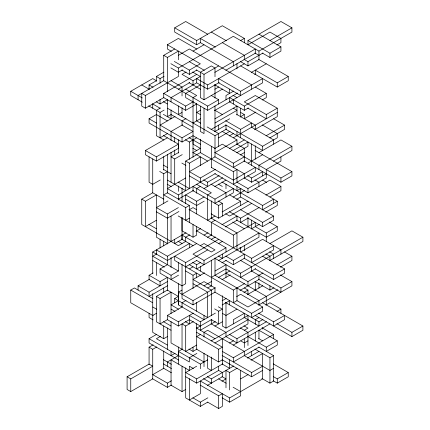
<?xml version="1.0" encoding="UTF-8"?>
<svg xmlns="http://www.w3.org/2000/svg" width="430" height="430" viewBox="0 0 430 430"><rect width="100%" height="100%" fill="white"/><g stroke="black" fill="none" stroke-linecap="round" stroke-linejoin="round"><path stroke-width="0.64" d="M149.07 156.843L149.07 182.223L152.731 184.336L160.25 179.993M152.731 184.336L152.731 158.96M163.722 169.979L163.722 156.622M171.043 267.481L171.043 257.462M178.369 355.631L178.369 346.951M181.842 306.88L178.369 304.875L178.369 292.19L182.035 290.073M178.369 262.359L178.369 271.04L152.731 256.237L156.778 253.899M178.369 153.058L178.369 139.702M185.696 266.363L185.696 283.73L182.035 285.842L182.035 264.471M182.035 239.542L182.035 217.725M189.361 159.406L189.361 142.04L185.314 139.702M193.022 157.289L193.022 139.927M211.34 323.908L211.34 319.237M225.986 277.388L225.986 264.697L215 271.04M236.978 68.913L236.978 63.57M200.735 42.425L196.687 44.763L174.709 32.073L174.709 27.842L185.696 21.5L207.674 34.19M171.43 51.331L167.383 48.993L167.383 44.763L178.369 38.421L196.881 49.101M138.078 99.744L138.078 95.514L163.722 80.711L163.722 55.336L174.709 48.993M163.722 55.336L167.383 57.448L178.369 51.105L178.369 59.786M174.709 27.842L196.687 40.533L222.326 25.73L244.304 38.421L244.304 42.645M178.369 55.336L189.361 48.993L251.631 84.941L251.631 89.171M193.022 51.105L204.013 44.763M142.319 102.195L130.752 95.514L130.752 91.289L152.731 78.599L156.778 80.937M156.396 81.157L156.396 76.481L163.911 72.143M149.07 89.171L149.07 84.941L156.584 80.603M156.396 76.481L160.057 78.599L164.104 76.26M170.855 63.683L178.369 68.026L233.313 36.303L258.957 51.105L291.922 32.073L291.922 27.842L280.93 21.5L247.965 40.533L247.965 44.763L269.943 32.073L280.93 38.421L280.93 42.645L276.882 44.983M178.181 72.364L182.422 69.918M163.911 97.519L145.404 108.204L141.744 106.092L141.744 93.401L145.404 95.514L178.369 76.481L178.369 68.026M186.082 72.03L182.035 74.368L193.022 80.711L193.022 84.941M174.322 61.458L189.361 70.138L200.348 63.796L167.383 44.763M240.252 40.753L244.304 38.421M181.842 70.025L189.361 74.368L196.881 70.025M196.687 74.368L163.722 93.401L163.722 97.631M178.369 89.171L189.748 82.603M193.022 80.711L200.735 76.26M196.3 69.918L204.013 74.368L218.66 65.908M156.396 101.862L160.057 103.974L167.576 99.636M196.494 82.936L171.043 97.631L171.043 101.862M214.806 72.364L255.291 48.993L255.291 53.223L225.798 70.251M269.943 40.533L291.922 27.842M160.444 107.984L156.396 110.322L156.396 135.697L163.911 140.035M200.735 84.721L185.696 93.401L185.696 97.631L207.674 110.317L237.553 93.068M215 148.382L193.022 135.697L182.035 142.04L149.07 123.007L149.07 118.777L156.584 114.439M148.683 105.866L160.057 112.434L164.104 110.096M219.241 82.495L207.674 89.171L196.687 82.829L196.687 78.599L207.674 84.941L244.304 63.796M243.917 59.34L247.965 61.678L263.004 52.997M240.445 61.571L247.965 65.908L258.957 59.566L258.957 51.105M247.965 40.533L269.943 53.223L280.93 46.875L280.93 51.105L269.943 57.448L262.424 53.11M193.022 127.237L171.043 114.547L167.383 116.664L167.383 99.523M163.529 93.288L185.696 106.092L193.215 101.749M214.806 89.284L218.854 86.946M175.096 116.439L160.057 125.125L182.035 137.81L193.022 131.467L182.035 125.125L182.035 120.894L186.082 118.556M182.035 112.434L178.369 114.547L178.369 105.866M163.529 97.519L185.696 110.317L196.687 103.974M215 76.707L215 68.026L211.34 65.908L200.348 72.251L200.348 97.631L204.013 99.744L222.52 89.058M251.244 72.477L266.277 63.796M254.71 74.702L255.871 74.035M196.494 112.547L200.735 110.096M163.722 80.711L207.674 106.092L218.66 99.744L218.66 103.974M233.7 91.063L225.986 95.514L225.986 99.744M167.576 133.472L160.057 137.81L160.057 112.434M182.61 124.786L171.043 131.467L171.043 140.594M240.639 91.284L240.639 95.514L218.66 82.829L218.66 78.599L240.639 91.284L262.617 78.599L262.617 82.829L214.613 110.542M163.335 135.471L178.369 144.157L178.369 148.388L156.396 161.073L145.404 154.73L145.404 150.5L167.383 137.81M193.022 123.007L200.541 118.669M214.806 118.89L236.978 106.092L236.978 114.993M255.291 74.368L255.291 70.138L277.269 82.829L288.256 76.481L288.256 80.711L277.269 87.059L240.639 65.908M145.404 150.5L156.396 156.843L178.369 144.157M215 123.007L236.978 110.322L233.313 108.204M229.459 97.519L244.304 106.092L266.277 93.401L266.277 97.631L262.23 99.97M189.361 142.04L196.494 137.923M210.953 129.575L229.652 118.777M229.459 101.749L244.304 110.322L248.352 107.984M178.756 152.392L171.043 156.843L174.709 158.96L182.229 154.617M214.613 131.688L226.18 125.012M240.832 116.551L244.304 114.547L244.304 118.777L255.871 112.101M167.383 108.204L215 135.697L226.567 129.016M192.828 152.725L200.348 148.388M218.472 137.923L230.039 131.247M159.67 171.425L163.722 173.763L167.383 171.645M167.383 180.105L185.696 190.678L185.696 161.073L200.541 152.505M229.265 135.918L233.506 133.472M225.605 120.669L240.639 129.349L251.631 123.007L251.631 127.237L273.604 139.927L273.604 144.157M277.269 108.204L255.291 95.514L244.304 101.862L266.277 114.547L277.269 108.204L277.269 116.664L254.522 129.795M185.696 161.073L189.361 163.19L200.348 156.843L200.348 165.523M214.806 148.495L222.326 144.157L280.93 177.993L291.922 171.645L291.922 175.875L280.93 182.223L243.917 160.852M233.506 137.702L277.269 112.434M215 152.612L236.978 139.927L236.978 144.157M185.889 241.321L178.369 245.664L141.744 224.514L141.744 199.138L152.731 192.796L163.722 199.138M229.459 148.495L244.304 139.927M141.744 199.138L145.404 201.256L156.396 194.908L156.396 237.204L167.383 243.547M185.696 177.993L167.383 188.566L178.369 194.908L215.387 173.537M232.931 150.72L247.965 142.04L247.965 146.27L236.785 152.725M266.089 135.81L284.596 125.125L284.596 129.355L269.75 137.923M215 135.697L215 156.843L189.361 171.645L200.348 177.993L215.387 169.307M240.252 154.95L244.304 152.612M167.963 200.917L156.396 207.599L167.383 213.941L178.369 207.599M214.806 152.505L233.313 163.19L244.304 156.843M225.605 124.899L262.617 146.27L277.269 137.81L277.269 133.579L262.23 124.899M178.369 199.138L193.409 190.458M200.348 186.448L196.687 188.566L196.687 193.242M203.626 179.885L207.674 182.223L219.241 175.542M244.304 161.073L233.313 167.415L233.313 163.19M258.957 152.612L280.93 139.927L291.922 146.27L291.922 150.5L273.416 161.185M204.013 188.566L222.713 177.767M200.348 139.255L200.348 152.612L233.313 171.645L236.978 169.533L236.978 182.223L247.965 188.566L266.277 177.993L266.277 169.533L280.93 161.073L280.93 156.843M248.158 163.077L262.617 154.73M156.396 220.289L145.404 226.631L145.404 201.256M214.806 186.561L225.986 180.105M178.95 211.495L167.383 218.171L156.396 211.829M189.361 205.481L167.383 192.796L163.722 194.908L185.696 207.599L189.361 205.481L189.361 222.401M185.696 203.589L185.696 194.908L196.687 201.256L204.202 196.913M291.922 146.27L258.957 165.303L258.957 169.533M189.361 209.711L193.022 207.599L196.494 209.603M204.202 201.143L196.687 205.481L185.696 199.138M215 199.138L233.313 188.566L233.313 192.796L215 203.369L215 199.138L193.022 186.448L193.022 191.124M247.578 175.655L251.631 177.993L262.617 171.645L262.617 175.875M189.361 218.171L185.696 220.289L185.696 207.599M241.026 188.34L236.978 190.678L236.978 186.448M244.111 177.88L251.631 182.223L266.277 173.763M193.022 190.678L218.66 205.481L222.326 203.369L222.326 216.059M233.119 197.133L244.686 190.458M236.591 199.364L240.639 197.026L273.604 216.059L273.604 220.289L262.617 226.631L247.578 217.951M214.806 173.65L247.965 192.796L269.943 180.105L280.93 186.453L280.93 190.678L269.943 197.026M152.731 273.378L152.731 252.007L186.082 232.754M211.528 218.058L215 216.059M222.133 211.936L240.639 201.256L240.639 205.481M182.229 239.209L174.709 243.547L174.709 239.322M189.748 234.866L185.696 237.204L185.696 241.434M196.107 231.195L200.735 228.524M215 220.289L211.34 222.401L211.34 235.092M211.146 213.828L218.66 218.171L248.158 201.143M182.035 217.505L182.035 230.862L193.022 237.204L196.687 235.092L196.687 226.406M251.631 203.369L229.652 216.059L225.605 213.721M265.896 195.134L280.93 186.453M156.396 254.125L156.396 249.894L167.383 256.237L189.361 243.547L189.361 247.777M204.013 235.092L208.061 232.754M221.939 224.739L236.978 216.059L236.978 220.289L225.411 226.965M196.687 243.547L167.383 260.467L152.731 252.007M207.48 237.317L211.528 234.979M229.459 211.716L240.639 218.171L259.145 207.486M221.939 181.998L262.617 205.481L273.604 199.138L273.604 203.369M149.07 275.27L160.057 281.612L160.057 285.842L149.07 279.5L149.07 275.27L153.118 272.932M182.035 285.842L160.057 273.157L160.057 268.927L167.576 264.584M200.348 245.664L204.013 243.547L215 249.894L211.34 252.007L181.648 234.866M211.34 239.322L215.387 236.984M248.158 218.058L240.639 222.401L240.639 218.171M262.23 209.937L277.269 201.256L255.097 188.453M153.118 315.674L130.752 302.763L130.752 290.073L134.418 287.96L152.924 298.646M138.078 290.073L138.078 285.842L149.645 279.167M218.854 239.209L193.022 254.125L204.013 260.467L225.986 247.777L225.986 252.007M265.702 212.162L277.269 205.486L277.269 201.256M200.541 275.383L174.709 260.467L174.709 256.237L185.696 262.579L207.674 249.894M218.854 243.439L222.326 241.434M188.974 209.491L233.313 235.092L255.291 222.401L255.291 226.631L266.277 232.974L277.269 226.631L277.269 230.862L266.277 237.204L236.591 220.063M160.057 281.612L167.576 277.275M160.057 268.927L171.043 275.27L178.563 270.927M185.502 266.923L196.687 260.467M251.244 228.97L259.338 224.293M240.639 209.711L262.617 222.401L273.604 216.059M138.078 285.842L149.07 292.19L167.576 281.505M178.563 275.157L171.043 279.5L171.043 275.27M189.555 268.815L193.022 266.81M192.64 262.359L196.687 264.697L200.735 262.359M167.576 285.735L149.07 296.421L149.07 292.19M171.043 330.256L156.396 321.796L156.396 296.421L167.383 290.073L178.369 296.421M185.502 270.927L193.022 275.27L196.687 273.157L196.687 277.828M218.66 260.467L258.957 237.204L258.957 232.974L196.687 268.927L196.687 264.697M156.396 296.421L160.057 298.533L171.043 292.19L171.043 313.561M204.589 272.824L193.022 279.5L211.34 290.073L211.34 315.448M221.939 262.805L226.18 260.354M225.798 256.124L233.313 260.467L244.304 254.125L244.304 258.355M174.709 302.763L174.709 298.533L178.756 296.195M211.34 277.388L225.986 268.927M225.798 260.354L233.313 264.697L244.686 258.129M269.943 243.552L291.922 230.862L302.908 237.204L302.908 241.434L269.556 260.688M152.731 315.453L156.396 313.336M178.563 300.538L171.043 304.875L178.563 309.218M204.013 285.842L211.528 281.505M218.472 277.495L229.846 270.932M251.631 258.355L273.604 245.664L273.604 249.894L251.631 262.579L251.631 258.355L178.181 215.946M186.082 300.425L182.035 302.763L182.035 306.993L204.013 319.678L204.013 315.448M207.674 287.96L211.721 285.622M221.939 279.72L230.227 274.937M200.348 326.026L189.361 319.678L178.369 326.026L167.383 319.678L167.383 315.448L182.422 306.767M182.035 285.622L182.035 298.533L193.022 304.875L215 292.19L215 287.96L204.013 281.612L182.035 294.303L193.022 300.645L215.387 287.735M215 258.355L240.639 273.157L302.908 237.204M167.576 319.571L160.057 323.908L160.057 298.533M255.678 268.702L240.639 277.388L240.639 273.157M178.756 360.082L149.07 342.941L149.07 338.711L156.584 334.373M167.383 315.448L178.369 321.796L193.409 313.115M189.168 264.584L233.313 290.073L244.498 283.617M226.18 269.035L247.965 281.612L263.004 272.932M276.882 264.918L291.922 256.237L291.922 260.467L280.355 267.148M160.444 336.378L156.396 338.711L167.383 345.059M222.133 300.758L226.18 298.42M239.87 290.519L258.957 279.5L258.957 275.27M149.07 364.538L149.07 347.171L153.118 344.833M152.731 293.636L152.731 332.368L163.722 338.711L167.383 336.599M182.035 349.289L182.035 323.908L185.696 326.026L193.409 321.57M222.133 304.988L229.652 300.645L229.652 304.875M236.591 296.641L240.639 294.303L262.617 306.993L262.617 311.223L251.631 317.566L251.631 313.336L214.806 292.077M243.917 292.411L247.965 290.073L247.965 294.749M244.111 258.242L273.604 275.27L284.596 268.927L284.596 273.157L273.604 279.5L255.097 268.815M149.07 347.171L152.731 349.289L156.778 346.951M185.314 321.57L189.361 323.908L189.361 315.448L200.348 321.796L215.387 313.115M214.613 308.885L218.66 311.223L222.326 309.106L218.279 306.767M236.978 287.96L236.978 300.645L233.313 302.763L233.313 290.073M247.771 294.416L262.811 285.735M196.3 328.364L211.915 319.345M215.387 321.57L200.348 330.256L200.348 321.796M236.978 309.106L225.986 315.453L222.326 313.336M254.904 281.392L269.943 290.073L273.991 287.735M127.092 376.777L149.07 364.092L152.731 366.204L130.752 378.894L127.092 376.777L127.092 389.467L130.752 391.579L152.731 378.894L152.731 349.289M200.348 334.481L196.687 336.599L218.66 349.289L222.326 347.171L196.494 332.256M214.806 326.133L222.326 321.796M277.844 289.739L247.965 306.993L236.978 300.645M251.437 270.932L280.93 287.96L291.922 281.612L291.922 285.842L258.57 305.101M175.096 353.293L171.043 355.631L171.043 351.401M178.369 364.092L178.369 351.401L182.422 349.063M178.95 355.298L167.383 361.974L167.383 366.204M196.687 345.059L185.696 351.401L185.696 326.026M222.326 295.749L222.326 326.026L225.986 328.138L247.965 315.453L247.965 323.908L214.806 343.054M251.631 313.336L262.617 306.993M265.896 305.101L269.943 302.763L280.93 309.106L280.93 313.336M152.731 374.664L163.722 368.322L163.722 350.955M188.974 349.063L193.022 351.401L197.069 349.063M211.146 340.942L247.965 319.678M196.881 353.406L189.361 357.744L189.361 361.974L149.07 338.711M258.957 317.566L255.291 319.678L255.291 324.354M244.304 330.256L247.965 328.138L243.917 325.8M225.411 302.43L258.957 321.796L263.004 319.458M276.882 311.444L280.93 309.106M229.459 343.054L233.506 340.716M229.459 334.373L236.978 338.711L266.471 321.683M152.344 374.444L167.383 383.125L171.43 380.786M196.687 366.204L185.696 372.547L196.687 378.894L222.52 363.979M178.369 351.401L200.348 364.092L207.674 359.862M233.119 345.166L269.943 323.908M273.604 321.796L284.596 315.453L284.596 319.678L273.604 326.026L273.604 321.796L258.57 313.115M152.344 378.669L167.383 387.355L171.43 385.017M247.965 340.829L244.304 342.941L240.832 340.942M196.687 323.688L196.687 349.289L218.66 361.974L222.326 359.862M222.326 351.401L233.313 357.744L273.604 334.486L273.604 338.711M193.409 368.542L189.361 366.204L189.361 370.434L171.043 359.862L171.043 385.237L182.035 391.579L185.696 389.467M185.696 376.777L196.687 383.125L218.66 370.434L218.66 366.204M259.145 347.064L233.313 361.974L233.313 357.744M207.287 376.556L211.34 378.894L233.7 365.984M247.39 358.082L258.957 351.401M266.277 347.171L277.269 340.829L277.269 345.059L266.277 351.401L266.277 347.171L247.771 336.486M276.882 323.688L291.922 332.368L302.908 326.026L302.908 330.256L291.922 336.599L255.097 315.34M207.287 385.463L222.326 376.777L222.326 372.547L218.279 370.214M225.986 387.796L225.986 370.434L229.652 372.547L237.172 368.209M251.05 360.195L262.617 353.519L262.617 378.894L229.652 397.927L200.348 381.007L200.348 393.697L189.361 400.04L189.361 378.669M221.939 381.233L225.986 378.894L221.939 376.556M254.904 349.063L269.943 357.744L273.604 355.631L273.604 381.007L269.943 383.125L261.849 378.448M192.828 397.815L200.348 402.158L207.867 397.815M240.639 378.894L248.158 374.551M222.133 355.519L251.631 372.547L262.617 366.204M185.696 367.876L185.696 397.927L200.348 406.388L207.867 402.045M200.154 385.124L218.66 395.81L222.326 393.697L222.326 406.388L218.66 408.5L207.674 402.158M222.133 359.749L251.631 376.777L262.617 370.434M273.604 368.322L269.943 370.434L244.111 355.519M222.133 397.815L229.652 402.158L240.639 395.81L240.639 370.214M273.222 376.556L277.269 378.894L288.256 372.552L288.256 376.777L277.269 383.125L273.222 380.786M258.957 34.19L280.93 46.875M254.904 52.997L258.957 55.336M211.34 32.073L226.374 40.753M258.763 59.453L288.256 76.481M222.326 42.645L244.304 55.336L244.304 59.566M215.387 47.101L200.348 38.421L200.348 42.645L233.313 61.678L233.313 65.908M255.291 87.059L266.277 93.401M189.361 61.678L204.395 70.359M192.64 72.03L200.348 76.481M214.613 84.721L229.652 93.401L229.652 89.171M232.931 95.293L236.978 97.631M273.604 118.777L284.596 125.125M247.771 108.091L266.277 118.777L266.277 114.547M170.855 67.913L178.369 72.256M188.974 82.603L200.735 89.392M211.146 95.406L218.66 99.744M240.832 112.547L244.304 114.547M236.591 114.326L255.291 125.125L255.291 129.355M171.043 80.711L182.035 87.059L182.035 91.063M185.696 89.171L196.687 95.514L193.022 97.631L193.022 144.157L200.541 148.495M214.613 110.096L222.713 114.772M149.07 84.941L153.118 87.279M196.494 112.321L200.735 114.772M141.744 84.941L149.264 89.284M221.939 131.247L236.978 139.927M255.097 150.387L291.922 171.645M163.335 101.636L167.383 103.974M200.735 123.233L196.687 120.894L196.687 103.528M207.093 126.904L218.66 133.579L218.66 146.27M236.785 144.045L244.304 148.388M130.752 91.289L142.319 97.965M152.537 103.867L160.057 108.204M163.335 114.326L171.043 118.777L171.043 114.772M156.396 114.547L167.383 120.894M188.974 137.589L200.541 144.265M262.617 180.105L266.664 182.444M149.07 118.777L156.584 123.12M214.806 156.735L244.304 173.763L244.304 177.993M254.904 179.885L258.957 182.223L258.957 186.448M192.828 148.275L196.881 150.613M193.022 152.612L207.674 161.073M211.34 167.415L233.313 180.105L255.291 167.415L255.291 171.645L233.313 184.336L233.313 171.645M181.842 163.077L185.889 165.416M218.279 184.115L222.326 186.453M210.953 184.115L225.986 192.796L225.986 197.026M229.652 194.908L240.639 201.256M189.361 175.875L207.674 186.448L207.674 182.223M269.169 221.955L277.269 226.631M163.335 165.082L167.383 167.421M196.494 184.223L211.34 192.796L207.674 194.908L207.674 220.289L211.34 218.171L211.34 200.81M163.335 169.312L171.043 173.763M218.279 201.03L222.326 203.369M178.181 182.11L189.361 188.566L189.361 163.19M167.189 184.223L171.237 186.561M232.737 222.068L244.304 228.744M284.402 251.899L291.922 256.237M210.953 217.951L236.978 232.974L236.978 249.894M269.556 251.786L273.604 254.125L273.604 258.355M265.896 253.899L269.943 256.237L269.943 260.467M262.617 256.237L284.596 268.927M239.87 247.336L241.026 248.002M280.355 274.937L291.922 281.612M196.494 230.749L225.986 247.777M240.639 260.467L251.631 266.81L251.631 271.04M218.279 256.017L222.326 258.355L222.326 254.125M258.376 279.167L280.93 292.19L280.93 287.96M181.648 239.096L193.022 245.664M148.877 224.406L156.396 228.744M177.988 241.214L182.035 243.547M225.986 273.157L266.277 296.421L266.277 304.875M196.494 260.354L204.013 264.697L204.013 260.467M244.304 287.96L247.965 290.073M262.617 302.763L302.908 326.026M152.731 260.467L164.298 267.143M193.022 283.73L207.674 292.19L207.674 317.566L174.709 298.533M243.917 317.345L258.957 326.026L258.957 321.796M262.037 327.805L273.604 334.486M258.763 330.143L277.269 340.829M178.369 292.19L181.842 294.19M240.252 327.918L247.965 332.368L247.965 345.505M258.57 338.491L262.617 340.829M211.146 319.571L218.66 323.908L218.66 311.223M258.763 347.064L273.604 355.631M210.953 323.688L225.986 332.368L225.986 336.599L236.978 342.941L236.978 338.711M273.222 363.866L288.256 372.552M171.043 309.106L175.096 311.444M130.752 290.073L152.731 302.763M196.3 327.918L215 338.711M152.731 306.993L156.778 309.331M163.529 321.683L171.043 326.026M153.118 319.904L149.07 317.566L149.07 313.336M222.133 363.979L229.652 368.322L229.652 359.862M204.013 361.974L171.043 342.941L171.043 321.57M218.66 378.894L226.18 383.232M233.119 387.242L240.639 391.579M203.433 378.561L211.528 383.232M163.335 359.641L171.43 364.312M163.335 363.866L171.43 368.542M163.335 368.096L171.43 372.772M291.922 332.368L291.922 336.599M280.93 177.993L280.93 182.223M280.93 254.125L280.93 249.894L262.617 239.322L240.639 252.007L240.639 247.336M277.269 82.829L277.269 87.059M277.269 378.894L277.269 383.125M273.604 275.27L273.604 279.5M269.943 53.223L269.943 57.448M269.943 285.842L269.943 290.073M269.943 357.744L269.943 383.125M266.277 232.974L266.277 241.434M262.617 146.27L262.617 150.5L225.986 129.349L225.986 125.125M262.617 205.481L262.617 209.711M262.617 222.401L262.617 226.631M262.617 327.692L262.617 329.031M258.957 282.838L258.957 288.181M258.957 304.875L258.957 300.645L215 275.27L215 257.909M258.957 330.256L258.957 338.937M255.291 145.824L255.291 159.181M255.291 281.618L255.291 290.298M255.291 332.368L255.291 341.049M251.631 143.932L251.631 165.303M251.631 177.993L251.631 182.223M251.631 220.063L251.631 228.744M251.631 351.401L251.631 355.631M251.631 372.547L251.631 376.777M247.965 61.678L247.965 65.908M247.965 188.566L247.965 192.796M247.965 217.505L247.965 227.524M247.965 281.612L247.965 285.842M244.304 106.092L244.304 110.322M244.304 148.162L244.304 161.519M244.304 245.444L244.304 250.781M244.304 317.566L244.304 313.336L233.313 319.678L233.313 323.908M244.304 338.937L244.304 347.617M244.304 355.631L244.304 351.401L207.674 330.256L204.013 332.368L204.013 337.045M240.639 108.43L240.639 117.11M240.639 129.349L240.639 137.81M240.639 188.786L240.639 197.026M236.978 131.467L236.978 135.697M233.313 99.744L233.313 103.974M233.313 235.092L233.313 247.777M233.313 260.467L233.313 264.697M229.652 97.631L229.652 101.862M229.652 372.547L229.652 389.913M229.652 397.927L229.652 402.158M225.986 184.115L225.986 188.786M225.986 302.763L225.986 328.138M222.326 338.711L222.326 364.092M218.66 125.125L218.66 129.349M218.66 205.481L218.66 218.171M218.66 349.289L218.66 361.974M218.66 395.81L218.66 408.5M215 84.721L215 98.078M215 105.866L215 131.688M211.34 146.27L211.34 167.641M211.34 260.688L211.34 286.068M211.34 357.077L211.34 370.434L207.674 368.322L207.674 355.185M211.34 378.894L211.34 383.125M207.674 84.941L207.674 89.171M207.674 106.092L207.674 110.317M204.013 74.368L204.013 99.744M204.013 108.204L204.013 133.579L200.348 131.467L200.348 106.092M204.013 353.293L204.013 366.65M200.348 177.993L200.348 182.223M200.348 266.363L200.348 271.04M200.348 364.092L200.348 368.763M200.348 402.158L200.348 406.388M196.687 40.533L196.687 44.763M196.687 201.256L196.687 213.941M196.687 302.537L196.687 311.223M196.687 378.894L196.687 383.125M193.022 224.514L193.022 237.204M193.022 275.27L193.022 288.627M193.022 300.645L193.022 304.875M193.022 347.171L193.022 351.401M189.361 70.138L189.361 74.368M185.696 106.092L185.696 110.317M185.696 262.579L185.696 266.81M182.035 91.289L182.035 95.96M182.035 107.758L182.035 116.664M182.035 137.81L182.035 142.04M182.035 188.12L182.035 201.476M182.035 235.092L182.035 239.322M182.035 366.204L182.035 391.579M178.369 186.007L178.369 191.35M178.369 194.908L178.369 200.031M178.369 283.73L178.369 304.875M178.369 321.796L178.369 326.026M174.709 137.363L174.709 142.04M174.709 150.054L174.709 154.73M174.709 158.96L174.709 184.336M171.043 109.876L171.043 114.547M171.043 152.392L171.043 182.223M171.043 216.059L171.043 241.434M167.383 57.448L167.383 91.509M167.383 154.284L167.383 193.016M167.383 213.941L167.383 243.993M167.383 256.237L167.383 264.697M167.383 277.388L167.383 290.519M167.383 327.918L167.383 349.289M167.383 383.125L167.383 387.355M163.722 173.763L163.722 203.594M163.722 241.214L163.722 245.885M163.722 287.96L163.722 292.637M163.722 326.026L163.722 338.711M160.057 78.599L160.057 83.275M160.057 99.298L160.057 103.974M160.057 239.322L160.057 248.002M156.396 156.843L156.396 161.073M156.396 262.805L156.396 275.496M152.731 103.974L152.731 108.204M152.731 184.115L152.731 192.796M145.404 95.514L145.404 108.204M130.752 378.894L130.752 391.579"/></g></svg>
